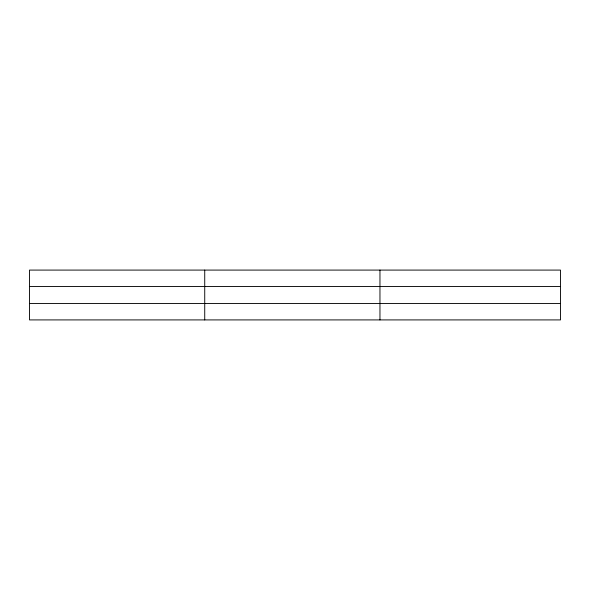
<?xml version="1.0" encoding="UTF-8"?>
<svg xmlns="http://www.w3.org/2000/svg" width="590" height="590" viewBox="0 0 590 590"><rect width="100%" height="100%" fill="white"/><g stroke="black" fill="none" stroke-linecap="round" stroke-linejoin="round"><path stroke-width="0.89" d="M204.73 270.087L204.73 319.913M379.96 270.087L379.96 319.913M560.5 286.534L560.5 270.087L29.5 270.087L29.5 319.913L560.5 319.913L560.5 286.534L29.5 286.534M29.5 303.467L560.5 303.467"/></g></svg>
